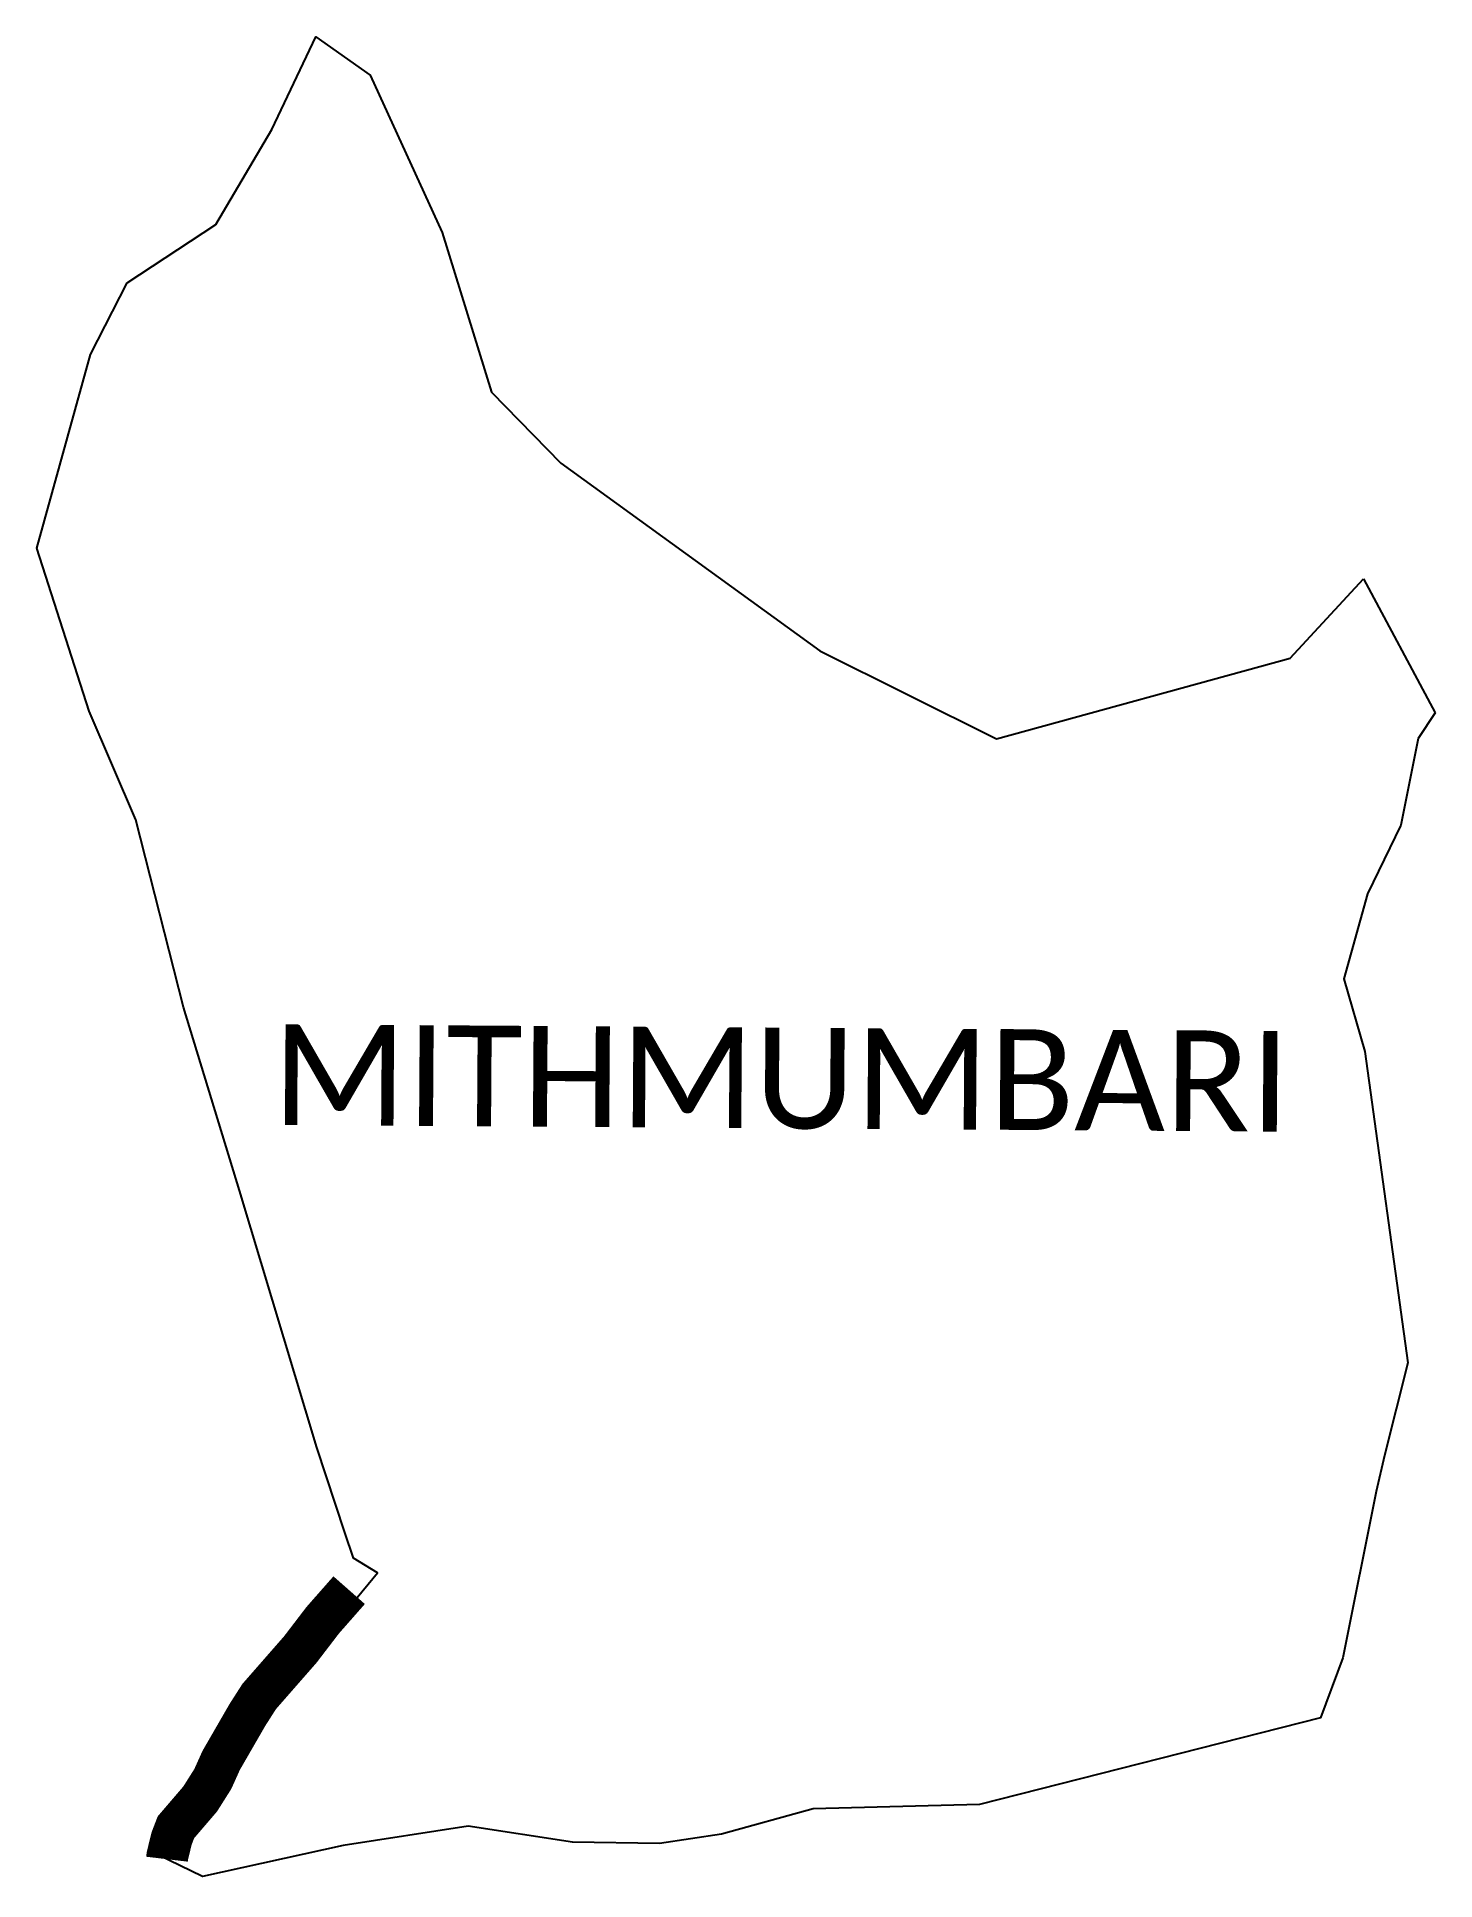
# Model space of a CAD drawing. Header units: metres. Extents: x 327657 to 329326, y 1807565 to 1809764.
import ezdxf

# ---------------------------------------------------------------- set-up
doc = ezdxf.new("R2010")
doc.units = ezdxf.units.M
for name, color, linetype in [('NATURALLY PROTECTED', 3, 'Continuous'), ('village', 4, 'Continuous'), ('VILLAGE NAME', 250, 'Continuous')]:
    doc.layers.add(name, color=color, linetype=linetype)

msp = doc.modelspace()

# ---------------------------------------------------------------- linework, layer by layer
at = {"layer": 'NATURALLY PROTECTED', "flags": 128}
msp.add_lwpolyline([(328029.5, 1807911.1, 50, 50, 0), (327998, 1807875.3, 50, 50, 0), (327971.2, 1807840.3, 50, 50, 0), (327922.1, 1807784.2, 50, 50, 0), (327908.1, 1807762.3, 50, 50, 0), (327876.8, 1807708.1, 50, 50, 0), (327866.8, 1807685.9, 50, 50, 0), (327851.7, 1807662, 50, 50, 0), (327835.4, 1807643, 50, 50, 0), (327822.8, 1807628.3, 50, 50, 0), (327818.9, 1807618.2, 50, 50, 0), (327817.6, 1807614.7, 50, 50, 0), (327812.6, 1807594.4, 50, 50, 0), (327812.1, 1807590.2, 50, 50, 0)], format="xyseb", dxfattribs=at)
at = {"layer": 'village'}
for points in [[(327764.7, 1809470.3), (327870.5, 1809540.1), (327937.4, 1809653.3), (327989.6, 1809763.8), (328054.7, 1809718.3), (328140.7, 1809530.5), (328199.2, 1809339.9), (328282.3, 1809255.5), (328591.1, 1809031.7), (328801.9, 1808926.6), (329152.7, 1809022.9), (329240.1, 1809117.3)], [(329325.6, 1808957.7), (329305.1, 1808927), (329284.5, 1808823.5), (329244.7, 1808741.5), (329216.7, 1808640.1), (329241.6, 1808553.8), (329292.9, 1808182.3), (329265.2, 1808071.6), (329255.1, 1808028.8), (329215.4, 1807830.2), (329188.9, 1807758.9), (328781.6, 1807655.6), (328583.3, 1807650.1), (328473.8, 1807619.9), (328400, 1807609.1), (328296.1, 1807610.7), (328171.4, 1807629.4), (328022.3, 1807606.5), (327854.5, 1807569.7), (327801, 1807595.6), (327949.5, 1807793.8), (328063.5, 1807931.6), (328034.6, 1807949.2), (328024.5, 1807979.7), (327990.8, 1808081.2), (327898.8, 1808387.7), (327831.9, 1808606.3), (327775, 1808829.8), (327719.2, 1808959.7), (327656.8, 1809153.9), (327720.9, 1809385.1), (327764.7, 1809470.3)], [(329240.1, 1809117.3), (329325.6, 1808957.7)]]:
    msp.add_lwpolyline(points, dxfattribs=at)

# ---------------------------------------------------------------- texts
at = {"layer": 'VILLAGE NAME', "insert": (327938.4, 1808586.2), "char_height": 120.11, "attachment_point": 1, "rotation": 359.6139}
msp.add_mtext_dynamic_manual_height_columns('{\\fCalibri|b0|i0|c0|p34;MITHMUMBARI}', width=1185.224, gutter_width=600.6, heights=[0], dxfattribs=at)

doc.saveas('drawing.dxf')
